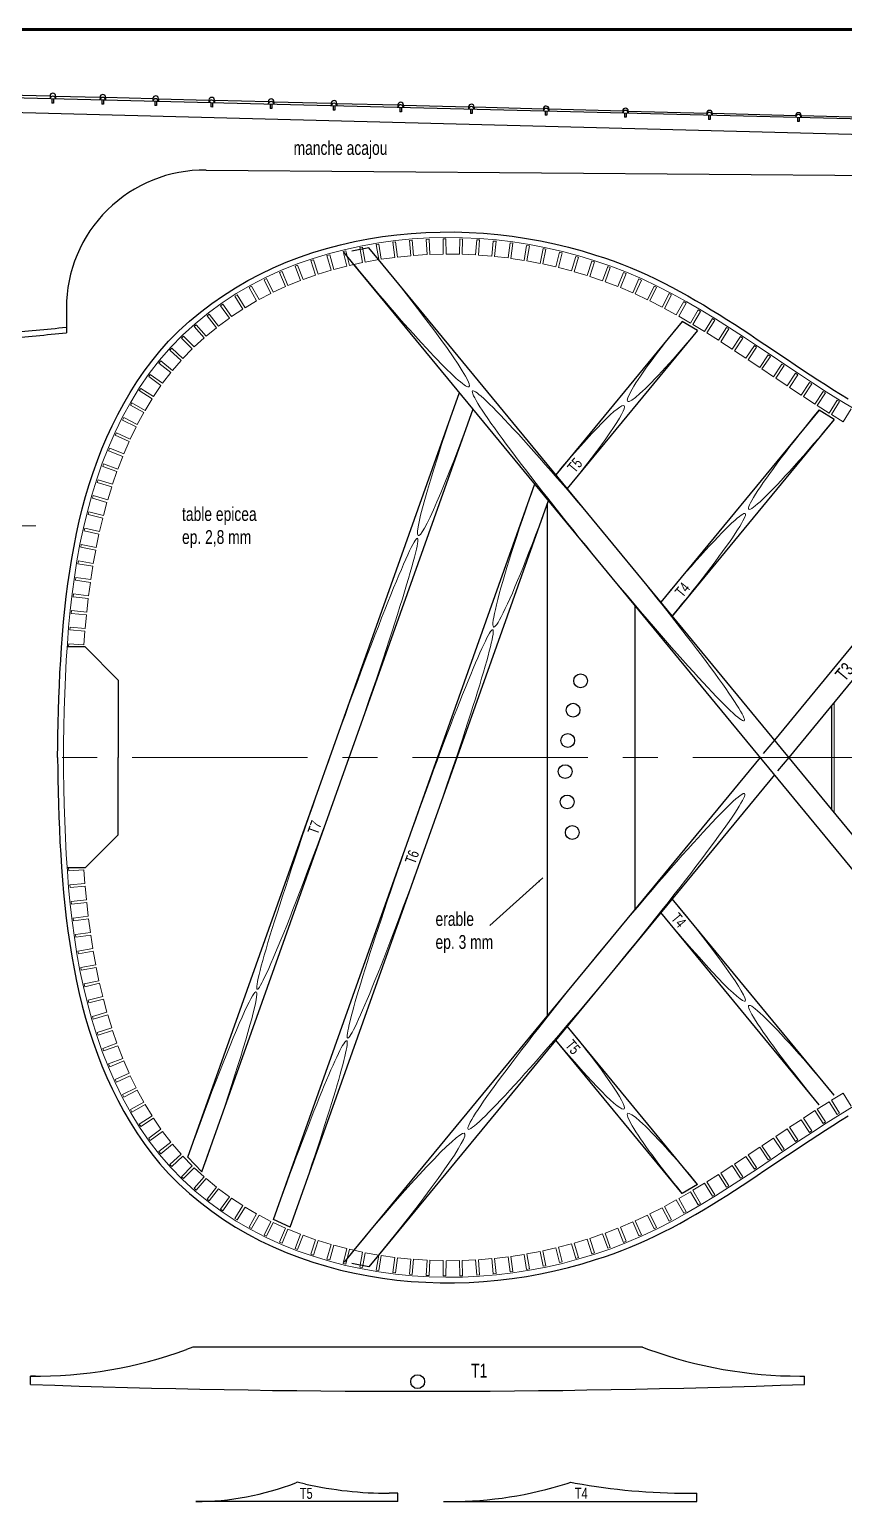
# Model space of a CAD drawing. Header units: millimetres. Extents: x 0 to 1148, y -805 to 0.
# Drawn here: x 530 to 825, y -533 to 0 of the extents above; entities that cross this region are included whole.
import ezdxf

# ---------------------------------------------------------------- set-up
doc = ezdxf.new("R2010")
doc.units = ezdxf.units.MM
doc.linetypes.add('CENTERX2', pattern=[101.6, 63.5, -12.7, 12.7, -12.7])
doc.linetypes.add('DASHED2', pattern=[9.525, 6.35, -3.175])
doc.layers.get('0').update_dxf_attribs({"linetype": 'CONTINUOUS', "lineweight": 25})
doc.layers.add('Kerfed_Lining', color=7, linetype='CONTINUOUS', lineweight=18)
doc.layers.add('text-fr', color=7, linetype='CONTINUOUS', lineweight=35)
doc.styles.get("Standard").update_dxf_attribs({"font": 'txt', "width": 0.75})
doc.dimstyles.get("Standard").update_dxf_attribs({"dimtxt": 5, "dimasz": 2, "dimexe": 1, "dimexo": 2, "dimgap": 2, "dimtad": 1, "dimtxsty": 'Standard', "dimcen": 2.5, "dimadec": 0, "dimazin": 0, "dimtfac": 1, "dimtmove": 0, "dimatfit": 3, "dimfxl": 1, "dimarcsym": 0})

msp = doc.modelspace()

# ---------------------------------------------------------------- linework, layer by layer
at = {"lineweight": 100}
msp.add_line((0, 0), (1147.78, 0), dxfattribs=at)
at = {"lineweight": 25}
for p, q in [((878.64, -33.62), (425.25, -22.37)), ((522, -23.67), (537.08, -24.07)), ((537.08, -24.07), (537.06, -25.14)), ((537.76, -25.16), (537.72, -26.66)), ((538.32, -26.67), (537.72, -26.66)), ((538.36, -25.17), (538.32, -26.67)), ((539.08, -24.12), (539.06, -25.19)), ((539.08, -24.12), (555.18, -24.54)), ((555.18, -24.54), (555.16, -25.59)), ((555.85, -25.61), (555.82, -27.11)), ((556.45, -25.62), (556.42, -27.12)), ((557.18, -24.59), (557.15, -25.64)), ((557.18, -24.59), (574.36, -25.04)), ((574.36, -25.04), (574.33, -26.07)), ((575.03, -26.08), (574.99, -27.58)), ((575.63, -26.1), (575.59, -27.6)), ((576.36, -25.1), (576.33, -26.12)), ((576.36, -25.1), (594.67, -25.58)), ((594.67, -25.58), (594.65, -26.57)), ((595.35, -26.59), (595.31, -28.09)), ((595.95, -26.6), (595.91, -28.1)), ((596.67, -25.63), (596.65, -26.62)), ((596.67, -25.63), (616.2, -26.14)), ((616.2, -26.14), (616.17, -27.11)), ((618.2, -26.19), (618.17, -27.16)), ((618.2, -26.19), (639, -26.74)), ((882.98, -39.48), (424, -27.46)), ((556.42, -27.12), (555.82, -27.11)), ((575.59, -27.6), (574.99, -27.58)), ((595.91, -28.1), (595.31, -28.09)), ((616.87, -27.12), (616.83, -28.62)), ((617.43, -28.64), (616.83, -28.62)), ((617.47, -27.14), (617.43, -28.64)), ((639, -26.74), (638.97, -27.67)), ((639.67, -27.69), (639.63, -29.19)), ((640.23, -29.2), (639.63, -29.19)), ((640.27, -27.7), (640.23, -29.2)), ((641, -26.79), (640.97, -27.72)), ((641, -26.79), (663.16, -27.37)), ((663.16, -27.37), (663.13, -28.27)), ((663.83, -28.29), (663.8, -29.79)), ((664.4, -29.8), (663.8, -29.79)), ((664.43, -28.3), (664.4, -29.8)), ((665.16, -27.42), (665.13, -28.32)), ((665.16, -27.42), (688.75, -28.04)), ((688.75, -28.04), (688.73, -28.91)), ((689.43, -28.92), (689.39, -30.42)), ((689.99, -30.44), (689.39, -30.42)), ((690.03, -28.94), (689.99, -30.44)), ((690.75, -28.09), (690.73, -28.96)), ((690.75, -28.09), (715.87, -28.75)), ((715.87, -28.75), (715.85, -29.58)), ((716.55, -29.6), (716.51, -31.1)), ((717.11, -31.11), (716.51, -31.1)), ((717.15, -29.61), (717.11, -31.11)), ((717.87, -28.8), (717.85, -29.63)), ((717.87, -28.8), (744.6, -29.5)), ((744.6, -29.5), (744.58, -30.29)), ((745.28, -30.31), (745.24, -31.81)), ((745.84, -31.83), (745.24, -31.81)), ((745.88, -30.33), (745.84, -31.83)), ((746.6, -29.55), (746.58, -30.34)), ((746.6, -29.55), (775.04, -30.3)), ((775.04, -30.3), (775.02, -31.05)), ((775.72, -31.07), (775.68, -32.57)), ((776.32, -31.08), (776.28, -32.58)), ((777.04, -30.35), (777.02, -31.1)), ((777.04, -30.35), (807.29, -31.14)), ((807.29, -31.14), (807.27, -31.85)), ((807.97, -31.87), (807.93, -33.37)), ((808.57, -31.88), (808.53, -33.38)), ((809.29, -31.2), (809.27, -31.9)), ((809.29, -31.2), (841.45, -32.04)), ((776.28, -32.58), (775.68, -32.57)), ((808.53, -33.38), (807.93, -33.37)), ((593.6, -50.93), (856, -53.07)), ((748.97, -208.56), (748.97, -318.81))]:
    msp.add_line(p, q, dxfattribs=at)
at = {"linetype": 'DASHED2'}
for p, q in [((652.63, -79.12), (643.69, -80.85)), ((656.15, -83.39), (652.63, -79.12)), ((647.22, -85.13), (643.69, -80.85)), ((799.59, -257.4), (794.41, -263.69)), ((804.78, -263.69), (799.59, -269.98)), ((647.22, -442.24), (643.69, -446.53)), ((652.63, -448.26), (643.69, -446.53)), ((656.15, -443.99), (652.63, -448.26))]:
    msp.add_line(p, q, dxfattribs=at)
for p, q in [((891.5, -381.46), (647.22, -85.13)), ((906.83, -387.48), (656.15, -83.39)), ((543, -100.93), (543, -109.89)), ((766.14, -105.75), (720.36, -161.28)), ((771.76, -109), (766.14, -105.75)), ((771.76, -109), (724.51, -166.32)), ((586.99, -408.55), (685.47, -131.53)), ((592.12, -413.83), (690.36, -137.47)), ((815.78, -137.86), (758.41, -207.45)), ((821.24, -141.29), (815.78, -137.86)), ((821.24, -141.29), (762.56, -212.48)), ((906.83, -139.89), (804.78, -263.69)), ((891.5, -145.92), (799.59, -257.4)), ((618.04, -431.13), (712.77, -164.66)), ((624.06, -433.91), (717.67, -170.59)), ((717.27, -171.72), (717.27, -357.27)), ((549.78, -223.69), (543.26, -223.69)), ((549.78, -223.69), (561.78, -235.69)), ((561.78, -235.69), (561.78, -263.69)), ((820.23, -244.95), (820.23, -282.43)), ((561.78, -291.69), (561.78, -263.69)), ((794.41, -263.69), (647.22, -442.24)), ((799.59, -269.98), (656.15, -443.99)), ((549.78, -303.69), (561.78, -291.69)), ((549.78, -303.69), (543.26, -303.69)), ((815.78, -389.52), (758.41, -319.93)), ((821.24, -386.09), (762.56, -314.9)), ((771.76, -418.38), (724.51, -361.06)), ((766.14, -421.63), (720.36, -366.09)), ((592.12, -413.83), (586.99, -408.55)), ((771.76, -418.38), (766.14, -421.63)), ((624.06, -433.91), (618.04, -431.13)), ((588.84, -477.33), (586.57, -478.16)), ((751.74, -477.33), (588.79, -477.33)), ((751.74, -477.33), (754.01, -478.16)), ((530.04, -490.82), (530.04, -487.81)), ((531.8, -487.82), (530.04, -487.82)), ((808.77, -487.82), (810.54, -487.82)), ((810.54, -490.82), (810.54, -487.82)), ((626.61, -526.26), (626.09, -526.47)), ((629.61, -526.93), (626.61, -526.26)), ((724.52, -526.67), (725.81, -526.26)), ((725.81, -526.26), (727.4, -526.55)), ((663.11, -533.26), (589.85, -533.26)), ((663.11, -530.26), (659.98, -530.26)), ((663.11, -533.26), (663.11, -530.26)), ((679.61, -533.26), (679.61, -533.26)), ((679.61, -533.26), (682.07, -533.26)), ((679.61, -533.26), (771.46, -533.26)), ((768.55, -530.26), (771.46, -530.26)), ((771.46, -533.26), (771.46, -530.26))]:
    msp.add_line(p, q)
at = {"linetype": 'CENTERX2', "lineweight": 5}
for p, q in [((531.96, -179.78), (21.96, -179.78)), ((1036.74, -263.69), (536.78, -263.69))]:
    msp.add_line(p, q, dxfattribs=at)
at = {"lineweight": 5}
msp.add_line((821.23, -243.73), (821.23, -283.64), dxfattribs=at)
at = {"lineweight": 0}
msp.add_line((539.78, -263.68), (539.78, -263.7), dxfattribs=at)
for centre in [(729.34, -235.95), (726.61, -246.61), (724.69, -257.57), (723.76, -268.85), (724.49, -279.83), (726.33, -290.9), (670.29, -489.83)]:
    msp.add_circle(centre, 2.5)
at = {"lineweight": 25}
for centre, start, end in [((538.06, -25.17), 358.5781, 178.5781), ((538.08, -24.09), 358.5, 178.5), ((556.15, -25.62), 358.5781, 178.5781), ((556.18, -24.57), 358.5, 178.5), ((575.33, -26.09), 358.5781, 178.5781), ((575.36, -25.07), 358.5, 178.5), ((595.65, -26.6), 358.5781, 178.5781), ((595.67, -25.6), 358.5, 178.5), ((617.17, -27.13), 358.5781, 178.5781), ((617.2, -26.17), 358.5, 178.5), ((640, -26.76), 358.5, 178.5), ((664.16, -27.39), 358.5, 178.5), ((639.97, -27.7), 358.5781, 178.5781), ((664.13, -28.3), 358.5781, 178.5781), ((689.73, -28.93), 358.5781, 178.5781), ((689.75, -28.07), 358.5, 178.5), ((716.85, -29.6), 358.5781, 178.5781), ((716.87, -28.78), 358.5, 178.5), ((745.58, -30.32), 358.5781, 178.5781), ((745.6, -29.53), 358.5, 178.5), ((776.02, -31.07), 358.5781, 178.5781), ((776.04, -30.32), 358.5, 178.5), ((808.27, -31.87), 358.5781, 178.5781), ((808.29, -31.17), 358.5, 178.5)]:
    msp.add_arc(centre, 1, start, end, dxfattribs=at)
for centre, radius, start, end in [((593, -100.93), 50, 89.3125, 180), ((98.97, 4437.48), 4567, 275.30222, 275.57947), ((98.97, 4437.48), 4569, 275.29989, 275.57702), ((531.8, -327.82), 160, 269.368, 290.0158), ((808.77, -327.82), 160, 249.9842, 270), ((670.29, 3428.37), 3921.7, 267.95052, 272.04948), ((589.85, -433.26), 100, 270, 291.2505), ((659.98, -390.26), 140, 257.4712, 270), ((682.07, -393.26), 140, 270, 287.6501), ((768.55, -300.26), 230, 259.6952, 270)]:
    msp.add_arc(centre, radius, start, end)
at = {"lineweight": 5}
for centre, major_axis, ratio, start_param, end_param in [((651.64, -84.2), (37.28, -45.22), 0.06825, 4.676766, 1.532565), ((768.95, -107.38), (-22.54, -27.34), 0.090312, -7.838883, -4.69729), ((687.92, -134.5), (-17.38, -48.88), 0.063617, 4.674288, 1.532695), ((722.44, -163.8), (22.68, 27.51), 0.089749, -7.871425, -4.729833), ((818.51, -139.57), (-28.22, -34.23), 0.07214, -7.844668, -4.703075), ((715.21, -167.65), (-17.37, -48.85), 0.063648, 4.673787, 1.533159), ((760.49, -209.96), (28.51, 34.59), 0.071391, -7.867858, -4.726265), ((760.49, -317.42), (28.51, -34.59), 0.071391, 4.726265, 1.584672), ((589.56, -411.19), (22.23, 62.53), 0.049723, 4.687877, 1.546285), ((818.51, -387.8), (-28.22, 34.23), 0.07214, 4.703075, 1.561483), ((722.44, -363.58), (22.68, -27.51), 0.089749, 4.729833, 1.58824), ((621.05, -432.52), (23.52, 66.17), 0.04699, 4.70806, 1.566467), ((768.95, -420), (-22.54, 27.34), 0.090312, 4.69729, 1.555698), ((651.64, -443.18), (35.66, 43.26), 0.071355, 4.752358, 1.608038)]:
    msp.add_ellipse(centre, major_axis=major_axis, ratio=ratio, start_param=start_param, end_param=end_param, dxfattribs=at)
for centre, major_axis, ratio in [((739.42, -190.69), (-49.23, 59.72), 0.051683), ((641.16, -266.01), (29.04, 81.69), 0.038062), ((671.22, -291.41), (26.29, 73.97), 0.042038), ((738.68, -337.58), (-50.12, -60.8), 0.050766)]:
    msp.add_ellipse(centre, major_axis=major_axis, ratio=ratio, dxfattribs=at)
for points in [[(580.02, -112.94), (618.79, -72.41), (682.85, -64.95), (734.77, -81.73)], [(734.77, -81.73), (769.18, -92.28), (796.6, -115.97), (826.36, -133.79)], [(540, -251.25), (541.21, -203.25), (545.9, -150.31), (580.02, -112.94)], [(539.78, -263.68), (539.86, -259.54), (539.93, -255.39), (540, -251.25)], [(539.78, -263.7), (539.86, -267.84), (539.93, -271.98), (540, -276.13)], [(540, -276.13), (541.21, -324.13), (545.9, -377.07), (580.02, -414.44)], [(734.77, -445.64), (769.18, -435.1), (796.6, -411.41), (826.36, -393.59)], [(580.02, -414.44), (618.79, -454.97), (682.85, -462.43), (734.77, -445.64)]]:
    msp.add_open_spline(points, degree=3)
at = {"layer": 'Kerfed_Lining', "color": 7, "linetype": 'CONTINUOUS', "lineweight": 18}
for p, q in [((644.17, -79.66), (638.3, -81.17)), ((650.17, -78.37), (644.17, -79.66)), ((650.26, -78.86), (649.28, -79.05)), ((649.28, -79.05), (650.34, -84.45)), ((656.21, -77.31), (650.17, -78.37)), ((651.32, -84.26), (650.26, -78.86)), ((656.28, -77.8), (655.24, -77.96)), ((655.24, -77.96), (656.17, -83.38)), ((662.21, -76.48), (656.21, -77.31)), ((657.09, -83.24), (656.28, -77.8)), ((662.27, -76.98), (661.28, -77.1)), ((661.28, -77.1), (661.97, -82.56)), ((668.31, -75.89), (662.21, -76.48)), ((662.96, -82.44), (662.27, -76.98)), ((668.35, -76.39), (667.35, -76.47)), ((667.35, -76.47), (667.8, -81.95)), ((674.42, -75.51), (668.31, -75.89)), ((668.8, -81.87), (668.35, -76.39)), ((674.44, -76.01), (673.39, -76.05)), ((673.39, -76.05), (673.71, -81.54)), ((680.48, -75.36), (674.42, -75.51)), ((674.65, -81.51), (674.44, -76.01)), ((680.49, -75.86), (679.49, -75.88)), ((679.49, -75.88), (679.58, -81.38)), ((686.6, -75.44), (680.48, -75.36)), ((680.57, -81.36), (680.49, -75.86)), ((685.59, -75.91), (685.44, -81.41)), ((686.59, -75.94), (685.59, -75.91)), ((686.44, -81.44), (686.59, -75.94)), ((692.72, -75.74), (686.6, -75.44)), ((691.68, -76.16), (691.3, -81.65)), ((692.68, -76.23), (691.68, -76.16)), ((692.3, -81.72), (692.68, -76.23)), ((698.81, -76.24), (692.72, -75.74)), ((697.71, -76.64), (697.22, -82.12)), ((698.76, -76.74), (697.71, -76.64)), ((698.15, -82.2), (698.76, -76.74)), ((704.83, -76.97), (698.81, -76.24)), ((703.77, -77.33), (703.05, -82.78)), ((704.76, -77.46), (703.77, -77.33)), ((704.04, -82.92), (704.76, -77.46)), ((710.87, -77.91), (704.83, -76.97)), ((709.8, -78.23), (708.85, -83.65)), ((710.79, -78.4), (709.8, -78.23)), ((709.83, -83.82), (710.79, -78.4)), ((716.88, -79.06), (710.87, -77.91)), ((715.75, -79.34), (714.68, -84.73)), ((715.6, -84.92), (716.78, -79.55)), ((716.78, -79.55), (715.75, -79.34)), ((722.79, -80.41), (716.88, -79.06)), ((626.6, -84.95), (620.95, -87.22)), ((632.43, -82.94), (626.6, -84.95)), ((632.58, -83.42), (631.63, -83.73)), ((631.63, -83.73), (633.31, -88.96)), ((638.3, -81.17), (632.43, -82.94)), ((634.26, -88.66), (632.58, -83.42)), ((638.43, -81.66), (637.41, -81.94)), ((637.41, -81.94), (638.97, -87.22)), ((639.86, -86.97), (638.43, -81.66)), ((644.29, -80.15), (643.32, -80.38)), ((643.32, -80.38), (644.63, -85.73)), ((645.6, -85.49), (644.29, -80.15)), ((650.34, -84.45), (645.6, -85.49)), ((656.17, -83.38), (651.32, -84.26)), ((661.97, -82.56), (657.09, -83.24)), ((667.8, -81.95), (662.96, -82.44)), ((673.71, -81.54), (668.8, -81.87)), ((679.58, -81.38), (674.65, -81.51)), ((685.44, -81.41), (680.57, -81.36)), ((691.3, -81.65), (686.44, -81.44)), ((697.22, -82.12), (692.3, -81.72)), ((703.05, -82.78), (698.15, -82.2)), ((708.85, -83.65), (704.04, -82.92)), ((714.68, -84.73), (709.83, -83.82)), ((720.41, -86.01), (715.6, -84.92)), ((721.7, -80.66), (720.41, -86.01)), ((721.38, -86.24), (722.67, -80.9)), ((722.67, -80.9), (721.7, -80.66)), ((728.7, -81.98), (722.79, -80.41)), ((727.6, -82.19), (726.09, -87.48)), ((727.05, -87.75), (728.56, -82.46)), ((728.56, -82.46), (727.6, -82.19)), ((734.56, -83.76), (728.7, -81.98)), ((733.4, -83.91), (731.78, -89.17)), ((732.67, -89.45), (734.4, -84.23)), ((734.4, -84.23), (733.4, -83.91)), ((740.29, -85.72), (734.56, -83.76)), ((615.35, -89.79), (609.89, -92.62)), ((615.57, -90.24), (614.67, -90.67)), ((620.95, -87.22), (615.35, -89.79)), ((617.98, -95.18), (615.57, -90.24)), ((621.14, -87.69), (620.18, -88.1)), ((620.18, -88.1), (622.42, -93.13)), ((623.28, -92.75), (621.14, -87.69)), ((626.78, -85.42), (625.85, -85.78)), ((625.85, -85.78), (627.82, -90.91)), ((628.75, -90.56), (626.78, -85.42)), ((633.31, -88.96), (628.75, -90.56)), ((638.97, -87.22), (634.26, -88.66)), ((644.63, -85.73), (639.86, -86.97)), ((726.09, -87.48), (721.38, -86.24)), ((731.78, -89.17), (727.05, -87.75)), ((737.34, -91.04), (732.67, -89.45)), ((739.18, -85.86), (737.34, -91.04)), ((738.28, -91.38), (740.12, -86.19)), ((740.12, -86.19), (739.18, -85.86)), ((746.01, -87.92), (740.29, -85.72)), ((744.89, -88.01), (742.82, -93.1)), ((743.75, -93.48), (745.82, -88.38)), ((745.82, -88.38), (744.89, -88.01)), ((751.61, -90.34), (746.01, -87.92)), ((750.5, -90.38), (748.24, -95.4)), ((751.41, -90.79), (750.5, -90.38)), ((757.12, -92.94), (751.61, -90.34)), ((604.57, -95.71), (599.45, -99.05)), ((609.89, -92.62), (604.57, -95.71)), ((610.13, -93.05), (609.26, -93.54)), ((609.26, -93.54), (611.93, -98.35)), ((612.8, -97.86), (610.13, -93.05)), ((617.08, -95.62), (612.8, -97.86)), ((614.67, -90.67), (617.08, -95.62)), ((622.42, -93.13), (617.98, -95.18)), ((627.82, -90.91), (623.28, -92.75)), ((742.82, -93.1), (738.28, -91.38)), ((748.24, -95.4), (743.75, -93.48)), ((749.15, -95.81), (751.41, -90.79)), ((753.58, -97.89), (749.15, -95.81)), ((756, -92.95), (753.58, -97.89)), ((754.48, -98.33), (756.9, -93.39)), ((756.9, -93.39), (756, -92.95)), ((762.53, -95.72), (757.12, -92.94)), ((761.41, -95.7), (758.85, -100.56)), ((762.3, -96.16), (761.41, -95.7)), ((767.86, -98.66), (762.53, -95.72)), ((599.45, -99.05), (594.47, -102.69)), ((599.74, -99.47), (598.88, -100.07)), ((598.88, -100.07), (602.06, -104.55)), ((602.84, -104.01), (599.74, -99.47)), ((604.83, -96.14), (603.99, -96.67)), ((603.99, -96.67), (606.91, -101.32)), ((607.76, -100.79), (604.83, -96.14)), ((611.93, -98.35), (607.76, -100.79)), ((758.85, -100.56), (754.48, -98.33)), ((759.73, -101.03), (762.3, -96.16)), ((764.03, -103.39), (759.73, -101.03)), ((766.75, -98.6), (764.03, -103.39)), ((764.9, -103.88), (767.62, -99.1)), ((767.62, -99.1), (766.75, -98.6)), ((773.1, -101.71), (767.86, -98.66)), ((589.69, -106.59), (585.12, -110.74)), ((594.47, -102.69), (589.69, -106.59)), ((594.78, -103.09), (593.99, -103.69)), ((593.99, -103.69), (597.34, -108.05)), ((598.13, -107.44), (594.78, -103.09)), ((602.06, -104.55), (598.13, -107.44)), ((606.91, -101.32), (602.84, -104.01)), ((769.17, -106.35), (764.9, -103.88)), ((771.99, -101.62), (769.17, -106.35)), ((770.02, -106.86), (772.84, -102.14)), ((772.84, -102.14), (771.99, -101.62)), ((778.27, -104.85), (773.1, -101.71)), ((777.16, -104.75), (774.25, -109.42)), ((775.1, -109.95), (778, -105.28)), ((778, -105.28), (777.16, -104.75)), ((783.37, -108.08), (778.27, -104.85)), ((585.12, -110.74), (580.84, -115.11)), ((585.47, -111.1), (584.76, -111.8)), ((584.76, -111.8), (588.61, -115.73)), ((589.33, -115.03), (585.47, -111.1)), ((590.02, -106.96), (589.26, -107.62)), ((589.26, -107.62), (592.87, -111.77)), ((592.87, -111.77), (589.33, -115.03)), ((593.63, -111.12), (590.02, -106.96)), ((597.34, -108.05), (593.63, -111.12)), ((774.25, -109.42), (770.02, -106.86)), ((779.29, -112.58), (775.1, -109.95)), ((782.26, -107.96), (779.29, -112.58)), ((780.13, -113.12), (783.1, -108.5)), ((783.1, -108.5), (782.26, -107.96)), ((788.43, -111.37), (783.37, -108.08)), ((787.32, -111.24), (784.28, -115.82)), ((785.12, -116.38), (788.15, -111.79)), ((788.15, -111.79), (787.32, -111.24)), ((793.43, -114.68), (788.43, -111.37)), ((580.84, -115.11), (576.78, -119.78)), ((581.21, -115.46), (580.5, -116.23)), ((580.5, -116.23), (584.59, -119.91)), ((585.22, -119.22), (581.21, -115.46)), ((588.61, -115.73), (585.22, -119.22)), ((784.28, -115.82), (780.13, -113.12)), ((789.28, -119.13), (785.12, -116.38)), ((792.32, -114.55), (789.28, -119.13)), ((790.11, -119.68), (793.15, -115.1)), ((793.15, -115.1), (792.32, -114.55)), ((798.43, -118.02), (793.43, -114.68)), ((576.78, -119.78), (572.99, -124.67)), ((577.16, -120.09), (576.49, -120.91)), ((576.49, -120.91), (580.81, -124.31)), ((581.41, -123.59), (577.16, -120.09)), ((584.59, -119.91), (581.41, -123.59)), ((794.25, -122.44), (790.11, -119.68)), ((797.32, -117.88), (794.25, -122.44)), ((795.08, -123), (798.15, -118.44)), ((798.15, -118.44), (797.32, -117.88)), ((803.4, -121.37), (798.43, -118.02)), ((802.3, -121.22), (799.23, -125.79)), ((800.06, -126.35), (803.12, -121.78)), ((803.12, -121.78), (802.3, -121.22)), ((808.37, -124.68), (803.4, -121.37)), ((572.99, -124.67), (569.52, -129.74)), ((573.4, -124.96), (572.81, -125.77)), ((572.81, -125.77), (577.27, -128.99)), ((577.86, -128.18), (573.4, -124.96)), ((580.81, -124.31), (577.86, -128.18)), ((799.23, -125.79), (795.08, -123)), ((804.23, -129.13), (800.06, -126.35)), ((807.27, -124.54), (804.23, -129.13)), ((805.07, -129.68), (808.1, -125.09)), ((808.1, -125.09), (807.27, -124.54)), ((813.37, -127.98), (808.37, -124.68)), ((812.27, -127.85), (809.23, -132.44)), ((813.1, -128.4), (812.27, -127.85)), ((818.37, -131.22), (813.37, -127.98)), ((569.52, -129.74), (566.31, -134.98)), ((569.94, -130.01), (569.4, -130.85)), ((569.4, -130.85), (574.02, -133.84)), ((574.56, -133), (569.94, -130.01)), ((577.27, -128.99), (574.56, -133)), ((809.23, -132.44), (805.07, -129.68)), ((810.07, -132.99), (813.1, -128.4)), ((814.29, -135.73), (810.07, -132.99)), ((817.26, -131.1), (814.29, -135.73)), ((815.13, -136.27), (818.1, -131.64)), ((818.1, -131.64), (817.26, -131.1)), ((823.41, -134.38), (818.37, -131.22)), ((566.31, -134.98), (563.37, -140.35)), ((566.75, -135.23), (566.23, -136.13)), ((566.23, -136.13), (571.03, -138.81)), ((571.5, -137.99), (566.75, -135.23)), ((574.02, -133.84), (571.5, -137.99)), ((819.4, -138.95), (815.13, -136.27)), ((822.3, -134.28), (819.4, -138.95)), ((820.25, -139.48), (823.15, -134.8)), ((823.15, -134.8), (822.3, -134.28)), ((828.45, -137.42), (823.41, -134.38)), ((827.37, -137.38), (824.56, -142.11)), ((563.37, -140.35), (560.68, -145.88)), ((563.82, -140.59), (563.34, -141.52)), ((563.34, -141.52), (568.27, -143.96)), ((568.69, -143.13), (563.82, -140.59)), ((568.27, -143.96), (566.13, -148.38)), ((571.03, -138.81), (568.69, -143.13)), ((824.56, -142.11), (820.25, -139.48)), ((560.68, -145.88), (558.24, -151.44)), ((561.14, -146.09), (560.72, -146.99)), ((560.72, -146.99), (565.72, -149.29)), ((566.13, -148.38), (561.14, -146.09)), ((565.72, -149.29), (563.76, -153.79)), ((558.24, -151.44), (556.01, -157.17)), ((558.7, -151.63), (558.3, -152.62)), ((558.3, -152.62), (563.41, -154.65)), ((563.76, -153.79), (558.7, -151.63)), ((556.01, -157.17), (553.99, -162.95)), ((556.48, -157.34), (556.14, -158.28)), ((556.14, -158.28), (561.3, -160.18)), ((561.64, -159.24), (556.48, -157.34)), ((563.41, -154.65), (561.64, -159.24)), ((553.99, -162.95), (552.21, -168.74)), ((554.47, -163.1), (554.17, -164.06)), ((554.17, -164.06), (559.41, -165.72)), ((559.71, -164.77), (554.47, -163.1)), ((561.3, -160.18), (559.71, -164.77)), ((552.21, -168.74), (550.59, -174.64)), ((552.69, -168.88), (552.41, -169.84)), ((552.41, -169.84), (557.68, -171.4)), ((557.96, -170.44), (552.69, -168.88)), ((559.41, -165.72), (557.96, -170.44)), ((550.59, -174.64), (549.16, -180.52)), ((551.07, -174.76), (550.83, -175.73)), ((550.83, -175.73), (556.16, -177.07)), ((556.41, -176.1), (551.07, -174.76)), ((557.68, -171.4), (556.41, -176.1)), ((549.16, -180.52), (547.9, -186.51)), ((549.65, -180.63), (549.41, -181.66)), ((555.01, -181.87), (549.65, -180.63)), ((556.16, -177.07), (555.01, -181.87)), ((547.9, -186.51), (546.82, -192.47)), ((548.39, -186.6), (548.21, -187.59)), ((553.8, -187.61), (548.39, -186.6)), ((549.41, -181.66), (554.8, -182.78)), ((554.8, -182.78), (553.8, -187.61)), ((548.21, -187.59), (553.62, -188.59)), ((553.62, -188.59), (552.74, -193.45)), ((546.82, -192.47), (545.89, -198.45)), ((547.32, -192.55), (547.15, -193.54)), ((547.15, -193.54), (552.58, -194.43)), ((552.74, -193.45), (547.32, -192.55)), ((552.58, -194.43), (551.82, -199.31)), ((545.89, -198.45), (545.08, -204.44)), ((546.38, -198.52), (546.24, -199.51)), ((546.24, -199.51), (551.68, -200.3)), ((551.82, -199.31), (546.38, -198.52)), ((551.68, -200.3), (551.03, -205.2)), ((545.08, -204.44), (544.38, -210.48)), ((545.57, -204.5), (545.44, -205.49)), ((545.44, -205.49), (550.9, -206.19)), ((551.03, -205.2), (545.57, -204.5)), ((550.9, -206.19), (550.35, -211.07)), ((544.38, -210.48), (543.81, -216.49)), ((544.88, -210.53), (544.78, -211.53)), ((544.78, -211.53), (550.26, -212.06)), ((550.35, -211.07), (544.88, -210.53)), ((550.26, -212.06), (549.79, -216.99)), ((543.81, -216.49), (543.34, -222.5)), ((544.31, -216.53), (544.23, -217.53)), ((544.23, -217.53), (549.71, -217.99)), ((549.79, -216.99), (544.31, -216.53)), ((549.71, -217.99), (549.32, -222.93)), ((543.34, -222.5), (542.95, -228.52)), ((543.84, -222.54), (543.77, -223.54)), ((549.32, -222.93), (543.84, -222.54)), ((542.95, -228.52), (542.65, -234.55)), ((542.65, -234.55), (542.39, -240.58)), ((542.39, -240.58), (542.2, -246.57)), ((542.2, -246.57), (542.04, -252.59)), ((542.04, -252.59), (541.9, -258.58)), ((542.04, -274.79), (541.9, -268.79)), ((542.2, -280.81), (542.04, -274.79)), ((542.39, -286.8), (542.2, -280.81)), ((542.65, -292.83), (542.39, -286.8)), ((542.95, -298.86), (542.65, -292.83)), ((543.34, -304.87), (542.95, -298.86)), ((543.84, -304.84), (543.77, -303.84)), ((543.81, -310.89), (543.34, -304.87)), ((549.32, -304.44), (543.84, -304.84)), ((549.71, -309.39), (549.32, -304.44)), ((544.38, -316.89), (543.81, -310.89)), ((544.23, -309.85), (549.71, -309.39)), ((544.31, -310.84), (544.23, -309.85)), ((549.79, -310.38), (544.31, -310.84)), ((550.26, -315.32), (549.79, -310.38)), ((545.08, -322.94), (544.38, -316.89)), ((544.78, -315.85), (550.26, -315.32)), ((544.88, -316.85), (544.78, -315.85)), ((550.35, -316.31), (544.88, -316.85)), ((550.9, -321.18), (550.35, -316.31)), ((545.89, -328.93), (545.08, -322.94)), ((545.44, -321.89), (550.9, -321.18)), ((545.57, -322.88), (545.44, -321.89)), ((551.03, -322.17), (545.57, -322.88)), ((551.68, -327.08), (551.03, -322.17)), ((546.82, -334.91), (545.89, -328.93)), ((546.24, -327.87), (551.68, -327.08)), ((546.38, -328.86), (546.24, -327.87)), ((551.82, -328.06), (546.38, -328.86)), ((552.58, -332.94), (551.82, -328.06)), ((547.9, -340.87), (546.82, -334.91)), ((547.15, -333.84), (552.58, -332.94)), ((547.32, -334.83), (547.15, -333.84)), ((552.74, -333.93), (547.32, -334.83)), ((553.62, -338.79), (552.74, -333.93)), ((549.16, -346.86), (547.9, -340.87)), ((548.21, -339.79), (553.62, -338.79)), ((548.39, -340.77), (548.21, -339.79)), ((553.8, -339.77), (548.39, -340.77)), ((554.8, -344.6), (553.8, -339.77)), ((549.41, -345.72), (554.8, -344.6)), ((549.65, -346.75), (549.41, -345.72)), ((555.01, -345.5), (549.65, -346.75)), ((556.16, -350.31), (555.01, -345.5)), ((550.59, -352.74), (549.16, -346.86)), ((550.83, -351.65), (556.16, -350.31)), ((551.07, -352.62), (550.83, -351.65)), ((556.41, -351.28), (551.07, -352.62)), ((557.68, -355.98), (556.41, -351.28)), ((552.21, -358.64), (550.59, -352.74)), ((552.41, -357.54), (557.68, -355.98)), ((557.96, -356.94), (552.69, -358.49)), ((559.41, -361.65), (557.96, -356.94)), ((553.99, -364.42), (552.21, -358.64)), ((552.69, -358.49), (552.41, -357.54)), ((554.17, -363.32), (559.41, -361.65)), ((559.71, -362.61), (554.47, -364.27)), ((561.3, -367.2), (559.71, -362.61)), ((556.01, -370.21), (553.99, -364.42)), ((554.47, -364.27), (554.17, -363.32)), ((556.14, -369.1), (561.3, -367.2)), ((558.24, -375.94), (556.01, -370.21)), ((556.48, -370.04), (556.14, -369.1)), ((561.64, -368.14), (556.48, -370.04)), ((558.3, -374.76), (563.41, -372.73)), ((563.41, -372.73), (561.64, -368.14)), ((560.68, -381.5), (558.24, -375.94)), ((558.7, -375.74), (558.3, -374.76)), ((563.76, -373.58), (558.7, -375.74)), ((560.72, -380.39), (565.72, -378.09)), ((565.72, -378.09), (563.76, -373.58)), ((563.37, -387.02), (560.68, -381.5)), ((561.14, -381.29), (560.72, -380.39)), ((566.13, -379), (561.14, -381.29)), ((563.34, -385.85), (568.27, -383.42)), ((568.27, -383.42), (566.13, -379)), ((563.82, -386.79), (563.34, -385.85)), ((566.31, -392.4), (563.37, -387.02)), ((568.69, -384.25), (563.82, -386.79)), ((566.23, -391.25), (571.03, -388.57)), ((571.03, -388.57), (568.69, -384.25)), ((819.4, -388.43), (815.13, -391.11)), ((822.3, -393.1), (819.4, -388.43)), ((824.56, -385.27), (820.25, -387.9)), ((820.25, -387.9), (823.15, -392.57)), ((827.37, -389.99), (824.56, -385.27)), ((566.75, -392.15), (566.23, -391.25)), ((569.52, -397.64), (566.31, -392.4)), ((571.5, -389.39), (566.75, -392.15)), ((569.4, -396.53), (574.02, -393.54)), ((574.56, -394.38), (569.94, -397.37)), ((574.02, -393.54), (571.5, -389.39)), ((577.27, -398.39), (574.56, -394.38)), ((814.29, -391.65), (810.07, -394.39)), ((810.07, -394.39), (813.1, -398.98)), ((817.26, -396.28), (814.29, -391.65)), ((815.13, -391.11), (818.1, -395.74)), ((823.41, -393), (818.37, -396.16)), ((823.15, -392.57), (822.3, -393.1)), ((828.45, -389.95), (823.41, -393)), ((569.94, -397.37), (569.4, -396.53)), ((572.99, -402.71), (569.52, -397.64)), ((572.81, -401.6), (577.27, -398.39)), ((577.86, -399.2), (573.4, -402.42)), ((580.81, -403.07), (577.86, -399.2)), ((804.23, -398.25), (800.06, -401.03)), ((807.27, -402.84), (804.23, -398.25)), ((809.23, -394.94), (805.07, -397.7)), ((805.07, -397.7), (808.1, -402.29)), ((813.37, -399.4), (808.37, -402.7)), ((812.27, -399.53), (809.23, -394.94)), ((813.1, -398.98), (812.27, -399.53)), ((818.37, -396.16), (813.37, -399.4)), ((818.1, -395.74), (817.26, -396.28)), ((573.4, -402.42), (572.81, -401.6)), ((576.78, -407.6), (572.99, -402.71)), ((576.49, -406.47), (580.81, -403.07)), ((581.41, -403.79), (577.16, -407.28)), ((584.59, -407.47), (581.41, -403.79)), ((794.25, -404.93), (790.11, -407.69)), ((797.32, -409.5), (794.25, -404.93)), ((799.23, -401.59), (795.08, -404.38)), ((795.08, -404.38), (798.15, -408.94)), ((802.3, -406.15), (799.23, -401.59)), ((800.06, -401.03), (803.12, -405.6)), ((808.37, -402.7), (803.4, -406.01)), ((808.1, -402.29), (807.27, -402.84)), ((577.16, -407.28), (576.49, -406.47)), ((580.84, -412.26), (576.78, -407.6)), ((580.5, -411.15), (584.59, -407.47)), ((585.22, -408.16), (581.21, -411.92)), ((588.61, -411.65), (585.22, -408.16)), ((789.28, -408.24), (785.12, -411)), ((792.32, -412.83), (789.28, -408.24)), ((790.11, -407.69), (793.15, -412.28)), ((798.43, -409.36), (793.43, -412.7)), ((798.15, -408.94), (797.32, -409.5)), ((803.4, -406.01), (798.43, -409.36)), ((803.12, -405.6), (802.3, -406.15)), ((581.21, -411.92), (580.5, -411.15)), ((585.12, -416.63), (580.84, -412.26)), ((584.76, -415.58), (588.61, -411.65)), ((585.47, -416.28), (584.76, -415.58)), ((589.33, -412.35), (585.47, -416.28)), ((589.26, -419.76), (592.87, -415.61)), ((592.87, -415.61), (589.33, -412.35)), ((779.29, -414.79), (775.1, -417.43)), ((782.26, -419.42), (779.29, -414.79)), ((784.28, -411.55), (780.13, -414.25)), ((780.13, -414.25), (783.1, -418.88)), ((787.32, -416.14), (784.28, -411.55)), ((785.12, -411), (788.15, -415.59)), ((788.15, -415.59), (787.32, -416.14)), ((793.43, -412.7), (788.43, -416.01)), ((793.15, -412.28), (792.32, -412.83)), ((589.69, -420.79), (585.12, -416.63)), ((590.02, -420.41), (589.26, -419.76)), ((594.47, -424.69), (589.69, -420.79)), ((593.63, -416.26), (590.02, -420.41)), ((597.34, -419.33), (593.63, -416.26)), ((593.99, -423.68), (597.34, -419.33)), ((598.13, -419.93), (594.78, -424.29)), ((602.06, -422.83), (598.13, -419.93)), ((769.17, -421.03), (764.9, -423.5)), ((771.99, -425.75), (769.17, -421.03)), ((774.25, -417.96), (770.02, -420.52)), ((770.02, -420.52), (772.84, -425.24)), ((777.16, -422.63), (774.25, -417.96)), ((775.1, -417.43), (778, -422.1)), ((783.37, -419.3), (778.27, -422.53)), ((783.1, -418.88), (782.26, -419.42)), ((788.43, -416.01), (783.37, -419.3)), ((594.78, -424.29), (593.99, -423.68)), ((599.45, -428.32), (594.47, -424.69)), ((598.88, -427.31), (602.06, -422.83)), ((602.84, -423.37), (599.74, -427.91)), ((606.91, -426.05), (602.84, -423.37)), ((603.99, -430.71), (606.91, -426.05)), ((607.76, -426.59), (604.83, -431.24)), ((611.93, -429.03), (607.76, -426.59)), ((764.03, -423.99), (759.73, -426.35)), ((759.73, -426.35), (762.3, -431.22)), ((766.75, -428.77), (764.03, -423.99)), ((764.9, -423.5), (767.62, -428.28)), ((773.1, -425.67), (767.86, -428.71)), ((772.84, -425.24), (771.99, -425.75)), ((778.27, -422.53), (773.1, -425.67)), ((778, -422.1), (777.16, -422.63)), ((599.74, -427.91), (598.88, -427.31)), ((604.57, -431.66), (599.45, -428.32)), ((604.83, -431.24), (603.99, -430.71)), ((609.89, -434.76), (604.57, -431.66)), ((609.26, -433.84), (611.93, -429.03)), ((612.8, -429.52), (610.13, -434.33)), ((617.08, -431.76), (612.8, -429.52)), ((614.67, -436.71), (617.08, -431.76)), ((753.58, -429.49), (749.15, -431.57)), ((749.15, -431.57), (751.41, -436.59)), ((756, -434.42), (753.58, -429.49)), ((758.85, -426.82), (754.48, -429.05)), ((754.48, -429.05), (756.9, -433.99)), ((762.53, -431.66), (757.12, -434.43)), ((761.41, -431.68), (758.85, -426.82)), ((762.3, -431.22), (761.41, -431.68)), ((767.86, -428.71), (762.53, -431.66)), ((767.62, -428.28), (766.75, -428.77)), ((610.13, -434.33), (609.26, -433.84)), ((615.35, -437.59), (609.89, -434.76)), ((615.57, -437.14), (614.67, -436.71)), ((617.98, -432.2), (615.57, -437.14)), ((622.42, -434.25), (617.98, -432.2)), ((620.18, -439.28), (622.42, -434.25)), ((623.28, -434.63), (621.14, -439.69)), ((627.82, -436.46), (623.28, -434.63)), ((625.85, -441.6), (627.82, -436.46)), ((628.75, -436.82), (626.78, -441.96)), ((633.31, -438.42), (628.75, -436.82)), ((737.34, -436.34), (732.67, -437.92)), ((739.18, -441.52), (737.34, -436.34)), ((742.82, -434.27), (738.28, -436)), ((738.28, -436), (740.12, -441.19)), ((744.89, -439.37), (742.82, -434.27)), ((748.24, -431.98), (743.75, -433.9)), ((743.75, -433.9), (745.82, -438.99)), ((751.61, -437.04), (746.01, -439.46)), ((750.5, -437), (748.24, -431.98)), ((751.41, -436.59), (750.5, -437)), ((757.12, -434.43), (751.61, -437.04)), ((756.9, -433.99), (756, -434.42)), ((620.95, -440.15), (615.35, -437.59)), ((621.14, -439.69), (620.18, -439.28)), ((626.6, -442.42), (620.95, -440.15)), ((626.78, -441.96), (625.85, -441.6)), ((632.43, -444.43), (626.6, -442.42)), ((631.63, -443.65), (633.31, -438.42)), ((634.26, -438.72), (632.58, -443.96)), ((638.97, -440.16), (634.26, -438.72)), ((637.41, -445.43), (638.97, -440.16)), ((639.86, -440.41), (638.43, -445.72)), ((644.63, -441.65), (639.86, -440.41)), ((643.32, -446.99), (644.63, -441.65)), ((645.6, -441.89), (644.29, -447.23)), ((650.34, -442.93), (645.6, -441.89)), ((720.41, -441.37), (715.6, -442.46)), ((715.6, -442.46), (716.78, -447.83)), ((721.7, -446.72), (720.41, -441.37)), ((726.09, -439.9), (721.38, -441.14)), ((721.38, -441.14), (722.67, -446.48)), ((727.6, -445.19), (726.09, -439.9)), ((731.78, -438.21), (727.05, -439.63)), ((727.05, -439.63), (728.56, -444.91)), ((733.4, -443.47), (731.78, -438.21)), ((732.67, -437.92), (734.4, -443.15)), ((740.29, -441.66), (734.56, -443.62)), ((740.12, -441.19), (739.18, -441.52)), ((746.01, -439.46), (740.29, -441.66)), ((745.82, -438.99), (744.89, -439.37)), ((632.58, -443.96), (631.63, -443.65)), ((638.3, -446.21), (632.43, -444.43)), ((638.43, -445.72), (637.41, -445.43)), ((644.17, -447.72), (638.3, -446.21)), ((644.29, -447.23), (643.32, -446.99)), ((650.17, -449.01), (644.17, -447.72)), ((649.28, -448.33), (650.34, -442.93)), ((651.32, -443.12), (650.26, -448.52)), ((656.17, -444), (651.32, -443.12)), ((655.24, -449.42), (656.17, -444)), ((657.09, -444.14), (656.28, -449.58)), ((661.97, -444.82), (657.09, -444.14)), ((661.28, -450.27), (661.97, -444.82)), ((662.96, -444.94), (662.27, -450.4)), ((667.8, -445.43), (662.96, -444.94)), ((667.35, -450.91), (667.8, -445.43)), ((668.8, -445.51), (668.35, -450.99)), ((673.71, -445.83), (668.8, -445.51)), ((673.39, -451.32), (673.71, -445.83)), ((674.65, -445.87), (674.44, -451.37)), ((679.58, -446), (674.65, -445.87)), ((679.49, -451.5), (679.58, -446)), ((680.57, -446.02), (680.49, -451.52)), ((685.44, -445.97), (680.57, -446.02)), ((685.59, -451.46), (685.44, -445.97)), ((691.3, -445.73), (686.44, -445.94)), ((686.44, -445.94), (686.59, -451.44)), ((691.68, -451.21), (691.3, -445.73)), ((697.22, -445.26), (692.3, -445.66)), ((692.3, -445.66), (692.68, -451.14)), ((697.71, -450.74), (697.22, -445.26)), ((703.05, -444.59), (698.15, -445.17)), ((698.15, -445.17), (698.76, -450.64)), ((703.77, -450.05), (703.05, -444.59)), ((708.85, -443.73), (704.04, -444.46)), ((704.04, -444.46), (704.76, -449.91)), ((709.8, -449.15), (708.85, -443.73)), ((714.68, -442.65), (709.83, -443.56)), ((709.83, -443.56), (710.79, -448.98)), ((715.75, -448.04), (714.68, -442.65)), ((716.78, -447.83), (715.75, -448.04)), ((722.79, -446.97), (716.88, -448.32)), ((722.67, -446.48), (721.7, -446.72)), ((728.7, -445.39), (722.79, -446.97)), ((728.56, -444.91), (727.6, -445.19)), ((734.56, -443.62), (728.7, -445.39)), ((734.4, -443.15), (733.4, -443.47)), ((650.26, -448.52), (649.28, -448.33)), ((656.21, -450.07), (650.17, -449.01)), ((656.28, -449.58), (655.24, -449.42)), ((662.21, -450.9), (656.21, -450.07)), ((662.27, -450.4), (661.28, -450.27)), ((668.31, -451.49), (662.21, -450.9)), ((668.35, -450.99), (667.35, -450.91)), ((674.42, -451.86), (668.31, -451.49)), ((674.44, -451.37), (673.39, -451.32)), ((680.48, -452.02), (674.42, -451.86)), ((680.49, -451.52), (679.49, -451.5)), ((686.6, -451.94), (680.48, -452.02)), ((686.59, -451.44), (685.59, -451.46)), ((692.72, -451.64), (686.6, -451.94)), ((692.68, -451.14), (691.68, -451.21)), ((698.81, -451.14), (692.72, -451.64)), ((698.76, -450.64), (697.71, -450.74)), ((704.83, -450.41), (698.81, -451.14)), ((704.76, -449.91), (703.77, -450.05)), ((710.87, -449.47), (704.83, -450.41)), ((710.79, -448.98), (709.8, -449.15)), ((716.88, -448.32), (710.87, -449.47))]:
    msp.add_line(p, q, dxfattribs=at)
at = {"layer": 'Kerfed_Lining'}
for p in [(541.9, -258.58), (541.9, -268.79)]:
    msp.add_line(p, (541.9, -263.69), dxfattribs=at)

# ---------------------------------------------------------------- texts
at = {"width": 100, "attachment_point": 1}
for s, insert, char_height, rotation in [('T5', (724.22, -158.39), 4, 50), ('T4', (763.22, -203.5), 4, 50), ('T3', (821.22, -233.34), 5, 50), ('T7', (630.29, -290.59), 4, 70), ('T6', (665.58, -301.28), 4, 70), ('T4', (764.92, -319.6), 4, 310), ('T5', (726.58, -365.53), 4, 310)]:
    msp.add_mtext(s, dxfattribs=dict(at, insert=insert, char_height=char_height, rotation=rotation))
for s, insert, char_height in [('T1', (689.67, -483.36), 5), ('T5', (627.56, -528.3), 4), ('T4', (727.25, -528.27), 4)]:
    msp.add_mtext(s, dxfattribs=dict(at, insert=insert, char_height=char_height))
at = {"layer": 'text-fr', "lineweight": 35, "char_height": 5, "width": 100, "attachment_point": 1}
for s, insert in [('manche\\~acajou', (625.33, -40.43)), ('table\\~epicea\\Pep.\\~2,8\\~mm', (584.9, -173.04))]:
    msp.add_mtext(s, dxfattribs=dict(at, insert=insert))
at = {"layer": 'text-fr', "insert": (676.77, -319.73), "char_height": 5, "width": 100, "attachment_point": 1}
msp.add_mtext('erable\\Pep.\\~3\\~mm', dxfattribs=at)

# ---------------------------------------------------------------- leaders
at = {"layer": 'text-fr'}
msp.add_leader([(715.63, -307.36), (696.42, -324.59)], dimstyle='Standard', dxfattribs=at)

doc.saveas('drawing.dxf')
